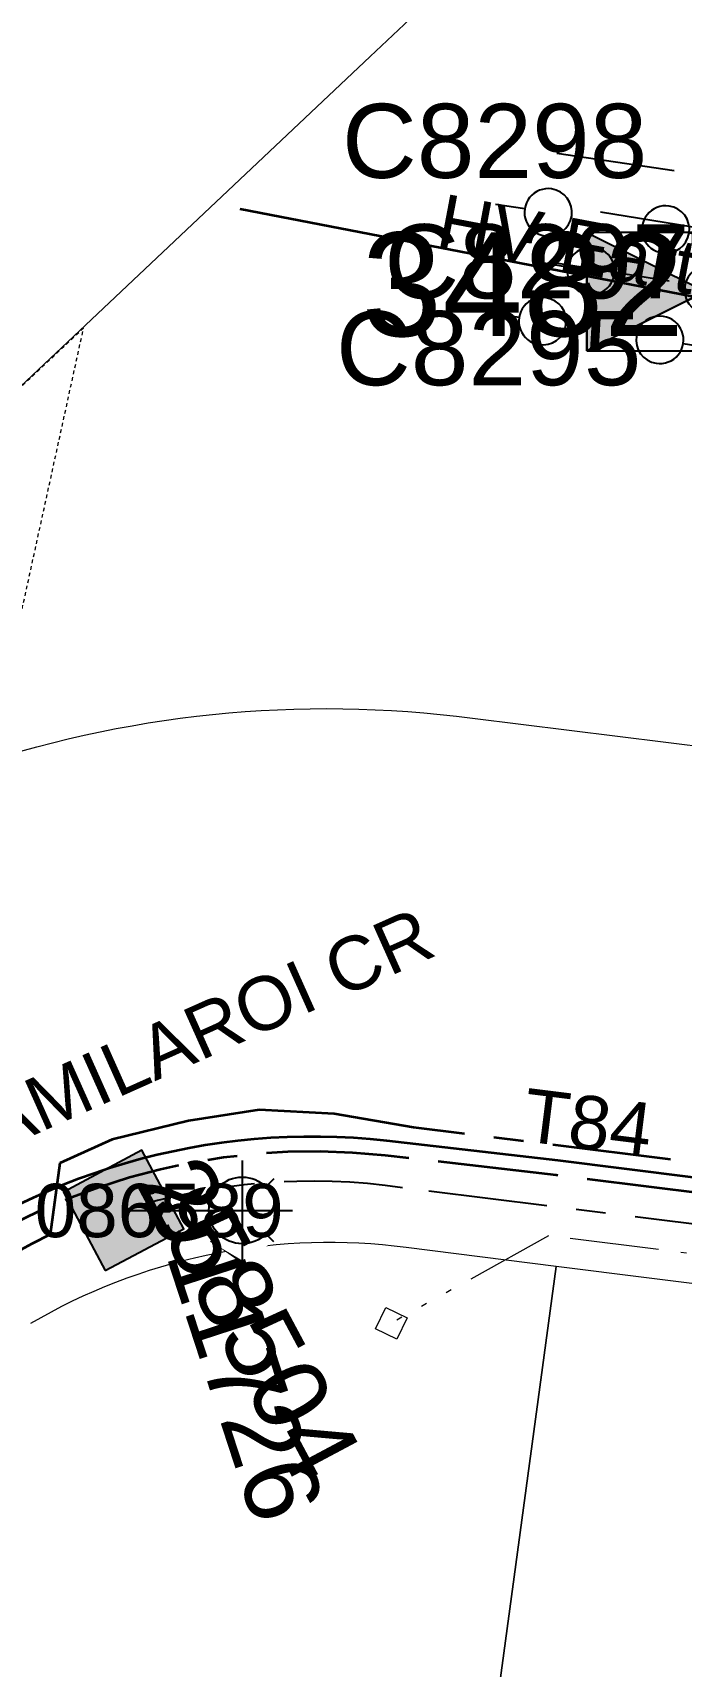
# Model space of a CAD drawing. Header units: metres. Extents: x 264899 to 270320, y 6185871 to 6191197.
# Drawn here: x 267999.8 to 268021.7, y 6186474 to 6186529.1 of the extents above; entities that cross this region are included whole.
import ezdxf
from ezdxf.enums import TextEntityAlignment as Align

# ---------------------------------------------------------------- set-up
doc = ezdxf.new("R2010")
doc.units = ezdxf.units.M
for name, pattern in [('Cable Exist UG', [7, 4, -1, 1, -1]), ('DASHED', [19.05, 12.7, -6.35]), ('HIDDEN2', [0.1875, 0.125, -0.0625]), ('PHANTOMX2', [6.6, 3, -0.75, 0.2, -0.75, 0.2, -0.75, 0.2, -0.75])]:
    doc.linetypes.add(name, pattern=pattern)
doc.layers.get('0').update_dxf_attribs({"color": 6})
for name, color, linetype, lineweight in [('_User_HV_Exist', 1, 'Continuous', 35), ('_User_LV_Exist', 5, 'Continuous', 35), ('Cadastre Land Parcels_SP_EXT', 118, 'Continuous', 15), ('Cadastre Other Property_SP_EXT', 138, 'DASHED', 15), ('Cadastre Roads_SP_EXT', 218, 'Continuous', 15), ('Mains_HV_EXT', 13, 'Continuous', 25), ('Mains_LV_EXT', 163, 'Continuous', 25), ('Mains_LV_SL_EXT', 135, 'Continuous', 25), ('Services_SP_EXT', 42, 'PHANTOMX2', 20)]:
    doc.layers.add(name, color=color, linetype=linetype, lineweight=lineweight)
for name, color, linetype in [('Equip_HV_EXT', 7, 'Continuous'), ('Equip_SP_SL_EXT', 7, 'Continuous'), ('Sub_SP_EXT', 7, 'Continuous'), ('SupportsUG_SP_LV_SL_EXT', 7, 'Continuous')]:
    doc.layers.add(name, color=color, linetype=linetype)
doc.layers.get('0').freeze()
doc.styles.add('COLUMN_LABEL', font='arial.ttf', dxfattribs={"height": 2})
doc.styles.add('iecARIAL', font='arial.ttf', dxfattribs={"height": 2})
doc.styles.add('POLE_LABEL', font='arial.ttf', dxfattribs={"height": 2})
doc.styles.add('SL_LABEL', font='arial.ttf', dxfattribs={"height": 2})
doc.styles.get("Standard").update_dxf_attribs({"font": 'arial.ttf'})
doc.styles.add('SWITCH_LABEL', font='arial.ttf', dxfattribs={"height": 2})
doc.linetypes.add('Cable E UG', pattern='A,5,-0.1,["E",Standard,S=1.5,R=0,X=0,Y=-0.75],-1.45', length=6.55)

# ---------------------------------------------------------------- blocks, each defined once
blk = doc.blocks.new('SUB_PADMOUNT_EXT')
at = {"ltscale": 10}
h = blk.add_hatch(color=256, dxfattribs=at)
h.dxf.hatch_style = 1
h.paths.add_polyline_path([(4, -2), (0, 0), (4, 2)])
h.paths.add_polyline_path([(-4, -2), (-4, 2), (0, 0)])
blk.add_line((4, 2), (-4, -2))
blk.add_lwpolyline([(-4, -2), (4, -2), (4, 2), (-4, 2)], close=True)
at = {"ltscale": 10, "flags": 128}
for points in [[(-4, -2), (-4, 2), (0, 0)], [(4, -2), (0, 0), (4, 2)]]:
    blk.add_lwpolyline(points, close=True, dxfattribs=at)
at = {"flags": 8}
blk.add_attdef('ASSET_NUM', text='', height=2.5, dxfattribs=at).set_placement((0, 5), align=Align.MIDDLE_CENTER)
for tag, flags, p in [('STREET_CODE', 9, (1.5, 0)), ('OPERATING_VOLTAGE', 9, (1.5, -0.4)), ('ORIENTATION', 9, (1.5, -0.6)), ('NO_PHASES', 9, (1.5, -0.2)), ('OWNED_BY', 9, (1.5, -0.8)), ('OPERATED_BY', 9, (1.5, -1)), ('MAINTAINED_BY', 9, (1.5, -1.2)), ('SECONDARY_VOLTAGE', 9, (1.5, -1.6)), ('CONSTRUCTED_VOLTAGE', 9, (1.5, -1.4)), ('STATE', 9, (1.5, -1.8)), ('SUBSTATION_TYPE', 9, (1.5, -2.2)), ('PARENT', 9, (1.5, -2)), ('SUBURB', 9, (1.5, -2.8)), ('USAGE', 9, (1.5, -2.4)), ('LEGEND', 9, (1.5, -2.6)), ('STREETNAME', 9, (1.5, -3)), ('LOCATION', 9, (1.5, -3.2)), ('NOTES', 9, (1.5, -3.4)), ('Z', 1, (1.5, -3.6))]:
    blk.add_attdef(tag, text='', height=0.2, dxfattribs=dict(flags=flags)).set_placement(p, align=Align.MIDDLE_LEFT)
blk = doc.blocks.new('COLUMN_EXT')
blk.add_hatch(color=256).paths.add_polyline_path([(1.5, -1.5), (1.5, 1.5), (-1.5, 1.5), (-1.5, -1.5)])
blk.add_lwpolyline([(1.5, 1.5), (-1.5, 1.5), (-1.5, -1.5), (1.5, -1.5)], close=True)
at = {"flags": 1}
blk.add_attdef('Z', (-1.813, 2.351), '', height=0.2, rotation=180, dxfattribs=at)
at = {"flags": 9}
for tag, p in [('STREETNAME', (-1.813, 1.6)), ('SUBURB', (-1.813, 1.8)), ('NOTES', (-1.813, 2)), ('LOCATION', (-1.813, 1.4)), ('LEGEND', (-1.813, 1.2)), ('USAGE', (-1.813, 1)), ('COLUMN_TYPE', (-1.813, 0.4)), ('OWNED_BY', (-1.813, 0.6)), ('STATE', (-1.813, 0.8))]:
    blk.add_attdef(tag, text='', height=0.2, rotation=180, dxfattribs=at).set_placement(p, align=Align.MIDDLE_LEFT)
for tag, style, p in [('STRUCTURE_PLANT_NUMBER', 'POLE_LABEL', (-1.813, -0.031)), ('STREET_CODE', 'COLUMN_LABEL', (-1.813, 0.2))]:
    blk.add_attdef(tag, text='', height=0.2, rotation=180, dxfattribs=dict(at, style=style)).set_placement(p, align=Align.MIDDLE_LEFT)
at = {"style": 'COLUMN_LABEL', "width": 0.9, "flags": 8}
blk.add_attdef('ASSET_NUM', text='', height=2, rotation=270, dxfattribs=at).set_placement((2, -4), align=Align.MIDDLE_LEFT)
blk = doc.blocks.new('SL_LANTERN_EXT')
at = {"flags": 9}
for tag, p in [('LRATECODE', (-7.4, 0)), ('LOUTREACHVOCAB', (-7.2, 0)), ('LOUTREACH', (-7, 0)), ('LANTNUMBER', (-6.6, 0)), ('LNEW', (-6.4, 0)), ('LMASTVOCAB', (-6.2, 0)), ('LMAST', (-6, 0)), ('LLAMPVOCAB', (-5.8, 0)), ('LLAMP', (-5.6, 0)), ('LEXIST', (-5.4, 0)), ('LCHARGE3PERCENT', (-5.2, 0)), ('LCHARGE3', (-5, 0)), ('LCHARGE2PERCENT', (-4.8, 0)), ('LCHARGE2', (-4.6, 0)), ('LCHARGE1PERCENT', (-4.4, 0)), ('LCHARGE1', (-4.2, 0)), ('LCATEGORY', (-4, 0)), ('LBRACKETVOCAB', (-3.8, 0)), ('LBRACKET', (-3.6, 0)), ('LKINGHEIGHT', (-3.4, 0)), ('CREPLACE', (-3.2, 0)), ('CREMOVE', (-3, 0)), ('CNUMBER', (-2.8, 0)), ('CNEW', (-2.6, 0)), ('CEXIST', (-2.4, 0)), ('USAGE', (-2.2, 0)), ('STATE', (-2, 0)), ('OWNED_BY', (-1.8, 0)), ('ORIENTATION', (-1.6, 0)), ('OPERATING_VOLTAGE', (-1.4, 0)), ('NO_PHASES', (-1.2, 0)), ('LANTERN_TYPE', (-1, 0)), ('LANTERN_PURPOSE', (-0.8, 0)), ('CONTROL_TYPE', (-0.6, 0)), ('CONSTRUCTED_VOLTAGE', (-0.4, 0))]:
    blk.add_attdef(tag, text='', height=0.001, rotation=270, dxfattribs=at).set_placement(p, align=Align.MIDDLE_LEFT)
at = {"style": 'SL_LABEL', "flags": 9}
blk.add_attdef('STREET_CODE', text='', height=0.001, rotation=270, dxfattribs=at).set_placement((0.001, 0), align=Align.MIDDLE_LEFT)
at = {"flags": 1}
blk.add_attdef('Z', (0, 0), '', height=0.001, rotation=270, dxfattribs=at)
at = {"width": 0.9}
blk.add_attdef('LNUMBER', text='', height=1, dxfattribs=at).set_placement((7, -1), align=Align.MIDDLE_LEFT)
at = {"flags": 9}
for tag, p in [('LREMOVE', (0, -7.6)), ('LREPLACE', (0, -7.8)), ('LTYPE', (0, -8)), ('LTYPEVOCAB', (0, -8.2)), ('LEGEND', (0, -8.4)), ('SUBURB', (0, -8.6)), ('STREETNAME', (0, -8.8)), ('LOCATION', (0, -9)), ('NOTES', (0, -9.2)), ('MAINTAINED_BY', (0, -9.863))]:
    blk.add_attdef(tag, text='', height=0.001, dxfattribs=at).set_placement(p, align=Align.MIDDLE_LEFT)
blk.add_attdef('OPERATED_BY', (0, -9.607), '', height=0.001, dxfattribs=at)
blk.add_wipeout([(5.688, 0), (5.061, -1.061), (4, -1.688), (2.939, -1.061), (2.313, 0), (2.939, 1.061), (4, 1.687), (5.061, 1.061)])
for p, q in [((4, 1.687), (4, 0)), ((2.939, 1.061), (3.205, 0.795)), ((5.061, 1.061), (4.795, 0.795)), ((0, 0), (4, 0)), ((4, 0), (5.688, 0)), ((4, 0), (4, -1.688)), ((2.939, -1.061), (3.205, -0.795)), ((5.061, -1.061), (4.795, -0.795))]:
    blk.add_line(p, q)
blk.add_circle((4, 0), 1.125)
blk = doc.blocks.new('CCP_EXT')
at = {"flags": 9}
for tag, p in [('OWNED_BY', (0, -1)), ('USAGE', (0, -1.2)), ('LEGEND', (0, -1.4)), ('LIFE_SUPPORT', (0, -1.6)), ('STATE', (0, -1.8)), ('NOTES', (0, -2))]:
    blk.add_attdef(tag, text='', height=0.2, dxfattribs=at).set_placement(p, align=Align.MIDDLE_LEFT)
blk.add_wipeout([(0, 0.566), (0.566, 0), (0, -0.566), (-0.566, 0)])
blk.add_lwpolyline([(-0.566, 0), (0, 0.566), (0.566, 0), (0, -0.566), (-0.566, 0)])
at = {"flags": 1}
blk.add_attdef('Z', (0, 0), '', height=0.2, dxfattribs=at)
at = {"flags": 9}
for tag, p in [('CCP_TYPE', (0, 0)), ('OPERATING_VOLTAGE', (0, -0.6)), ('CONSTRUCTED_VOLTAGE', (0, -0.2)), ('NO_PHASES', (0, -0.4)), ('ORIENTATION', (0, -0.8))]:
    blk.add_attdef(tag, text='', height=0.2, dxfattribs=at).set_placement(p, align=Align.MIDDLE_LEFT)
blk = doc.blocks.new('SWG_HOLEC_SU_EXT')
blk.add_line((1.8, -2), (5.8, -2))
for points in [[(1.8, -0.8, 1), (1.8, 0.8, 1)], [(5.8, -0.8, 1), (5.8, 0.8, 1)]]:
    blk.add_lwpolyline(points, format="xyb", close=True)
for points in [[(1, 0), (0, 0)], [(6.6, 0), (7.6, 0)]]:
    blk.add_lwpolyline(points)
at = {"style": 'SWITCH_LABEL', "flags": 8}
blk.add_attdef('ASSET_NUM', text='', height=2.5, rotation=179.9544, dxfattribs=at).set_placement((-2.4, 0), align=Align.MIDDLE_LEFT)
at = {"flags": 1}
blk.add_attdef('Z', (0, 0), '', height=0.2, dxfattribs=at)
at = {"flags": 9}
for tag, p in [('ACTUAL_STATUS', (0, -0.4)), ('CONSTRUCTED_VOLTAGE', (0, -0.6)), ('OPERATING_VOLTAGE', (0, -1)), ('ORIENTATION', (0, -1.2)), ('NO_PHASES', (0, -0.8)), ('OWNED_BY', (0, -1.4)), ('PARENT', (0, -1.6)), ('STATE', (0, -1.8)), ('SWITCH_TYPE', (0, -2)), ('USAGE', (0, -2.2)), ('STREETNAME', (0, -2.6)), ('SUBURB', (0, -2.8)), ('LOCATION', (0, -2.4)), ('NOTES', (0, -3))]:
    blk.add_attdef(tag, text='', height=0.2, dxfattribs=at).set_placement(p, align=Align.MIDDLE_LEFT)
at = {"style": 'SWITCH_LABEL', "flags": 9}
blk.add_attdef('STREET_CODE', text='', height=0.2, dxfattribs=at).set_placement((0, -0.2), align=Align.MIDDLE_LEFT)

msp = doc.modelspace()

# ---------------------------------------------------------------- linework, layer by layer
at = {"layer": '_User_HV_Exist', "linetype": 'Cable E UG'}
msp.add_lwpolyline([(268024.354, 6186519.726), (268006.805, 6186523.124)], dxfattribs=at)
at = {"layer": 'Cadastre Land Parcels_SP_EXT', "linetype": 'Continuous'}
for points in [[(268096.899, 6186609.164), (268024.172, 6186540.522), (268011.19, 6186528.27), (267975.023, 6186494.115), (267948.389, 6186468.963)], [(267999.422, 6186504.843), (267999.951, 6186504.989), (268000.481, 6186505.126), (268001.015, 6186505.256), (268001.55, 6186505.38), (268002.086, 6186505.495), (268002.625, 6186505.602), (268003.164, 6186505.701), (268003.705, 6186505.792), (268004.247, 6186505.876), (268004.791, 6186505.951), (268005.335, 6186506.018), (268005.881, 6186506.078), (268006.427, 6186506.13), (268006.974, 6186506.175), (268007.521, 6186506.21), (268008.069, 6186506.238), (268008.618, 6186506.258), (268009.166, 6186506.271), (268009.714, 6186506.275), (268010.263, 6186506.272), (268010.812, 6186506.259), (268011.36, 6186506.239), (268011.908, 6186506.212), (268012.455, 6186506.177), (268013.002, 6186506.133), (268013.548, 6186506.081), (268014.094, 6186506.022), (268014.638, 6186505.955), (268022.776, 6186504.938)], [(268013.43, 6186457.717), (268017.458, 6186487.461), (268017.458, 6186487.461), (268012.397, 6186488.096), (268012.001, 6186488.145), (268011.605, 6186488.185), (268011.207, 6186488.218), (268010.81, 6186488.242), (268010.412, 6186488.258), (268010.013, 6186488.266), (268009.615, 6186488.266), (268009.217, 6186488.258), (268008.819, 6186488.242), (268008.421, 6186488.218), (268008.024, 6186488.186), (268007.627, 6186488.145), (268007.232, 6186488.099), (268006.838, 6186488.043), (268006.444, 6186487.98), (268006.052, 6186487.908), (268005.662, 6186487.83), (268005.273, 6186487.742), (268004.886, 6186487.647), (268004.501, 6186487.544), (268004.118, 6186487.434), (268003.737, 6186487.317), (268003.359, 6186487.191), (268002.984, 6186487.059), (268002.611, 6186486.917), (268002.241, 6186486.77), (268001.874, 6186486.614), (268001.51, 6186486.452), (268001.15, 6186486.282), (268000.793, 6186486.106), (268000.439, 6186485.921), (268000.09, 6186485.73), (267999.744, 6186485.532)]]:
    msp.add_lwpolyline(points, dxfattribs=at)
msp.add_lwpolyline([(268036.84, 6186485.028), (268020.591, 6186487.068), (268017.458, 6186487.461), (268013.43, 6186457.717), (268032.814, 6186455.286), (268036.84, 6186485.028)], close=True, dxfattribs=at)
at = {"layer": 'Cadastre Other Property_SP_EXT', "linetype": 'HIDDEN2'}
msp.add_lwpolyline([(267975.762, 6186494.882), (267968.908, 6186463.499), (267988.806, 6186460.842), (268001.531, 6186519.112), (267975.762, 6186494.882)], close=True, dxfattribs=at)
at = {"layer": 'Mains_HV_EXT', "linetype": 'Cable E UG'}
msp.add_lwpolyline([(268024.354, 6186519.726), (268006.805, 6186523.124)], dxfattribs=at)

# ---------------------------------------------------------------- block references
at = {"layer": 'Equip_HV_EXT'}
ref = msp.add_blockref('SWG_HOLEC_SU_EXT', (268022.928, 6186522.179), dxfattribs=dict(at, rotation=171.6802411645291))
ref.add_attrib('ASSET_NUM', 'C8298', dxfattribs={"layer": '0', "height": 2.5, "style": 'SWITCH_LABEL'}).set_placement((268020.529, 6186523.429), align=Align.BOTTOM_RIGHT)
ref = msp.add_blockref('SWG_HOLEC_SU_EXT', (268024.354, 6186520.116), dxfattribs=dict(at, rotation=170.7810813348501))
ref.add_attrib('ASSET_NUM', 'C8297', dxfattribs={"layer": '0', "height": 2.5, "style": 'SWITCH_LABEL'}).set_placement((268021.955, 6186521.366), align=Align.MIDDLE_RIGHT)
ref = msp.add_blockref('SWG_HOLEC_SU_EXT', (268022.726, 6186518.435), dxfattribs=dict(at, rotation=170.968928191344))
ref.add_attrib('ASSET_NUM', 'C8295', dxfattribs={"layer": '0', "height": 2.5, "style": 'SWITCH_LABEL'}).set_placement((268020.327, 6186519.685), align=Align.TOP_RIGHT)
at = {"layer": 'Sub_SP_EXT'}
ref = msp.add_blockref('SUB_PADMOUNT_EXT', (268022.492, 6186520.342), dxfattribs=at)
ref.add_attrib('ASSET_NUM', '34827', dxfattribs={"layer": '0', "height": 3.5}).set_placement((268024.492, 6186520.592), align=Align.MIDDLE_RIGHT)
at = {"layer": 'SupportsUG_SP_LV_SL_EXT'}
ref = msp.add_blockref('COLUMN_EXT', (268002.879, 6186489.35), dxfattribs=dict(at, rotation=208.0670635584875))
ref.add_attrib('ASSET_NUM', '911726', dxfattribs={"layer": '0', "height": 2.5, "rotation": 288.0804, "style": 'COLUMN_LABEL'}).set_placement((268004.879, 6186490.1), align=Align.MIDDLE_LEFT)

# ---------------------------------------------------------------- texts
at = {"layer": 'Mains_HV_EXT'}
msp.add_text('HV Earthing', height=1.8, rotation=349.2866, dxfattribs=at).set_placement((268013.351, 6186521.885))
at = {"layer": 'Mains_LV_EXT'}
msp.add_text('T84', height=1.8, rotation=352.8434, dxfattribs=at).set_placement((268016.267, 6186491.695))

# ---------------------------------------------------------------- next in the draw order: block references
at = {"layer": 'Equip_SP_SL_EXT'}
ref = msp.add_blockref('SL_LANTERN_EXT', (268002.879, 6186489.35), dxfattribs=at)
ref.add_attrib('ASSET_NUM', '258504', dxfattribs={"layer": '0', "height": 2.5, "rotation": 298.0671, "style": 'iecARIAL'}).set_placement((268004.379, 6186490.85), align=Align.MIDDLE_LEFT)
at = {"layer": 'Services_SP_EXT', "rotation": 19.24274203200583}
msp.add_blockref('CCP_EXT', (268011.899, 6186485.541), dxfattribs=at)

# ---------------------------------------------------------------- next in the draw order: linework, layer by layer
at = {"layer": '_User_HV_Exist', "linetype": 'Cable Exist UG'}
msp.add_lwpolyline([(268022.492, 6186520.342), (268022.726, 6186518.435), (268034.242, 6186516.475), (268034.242, 6186516.475), (268032.765, 6186504.64), (268037.779, 6186498.975), (268036.363, 6186488.164), (268036.363, 6186488.164), (268017.454, 6186490.538), (268011.694, 6186491.199), (268011.694, 6186491.199, 0.417774), (267987.346, 6186471.52), (267987.346, 6186471.52), (267985.484, 6186458.885), (267984.272, 6186457.344)], format="xyb", dxfattribs=at)
at = {"layer": '_User_HV_Exist', "linetype": 'Cable E UG'}
msp.add_lwpolyline([(268024.354, 6186519.726), (268024.609, 6186517.608), (268024.609, 6186517.608), (268033.686, 6186516.062), (268032.241, 6186504.478), (268037.254, 6186498.814), (268035.932, 6186488.722), (268017.514, 6186491.034), (268011.75, 6186491.696), (268011.75, 6186491.696, 0.417621), (267986.85, 6186471.581), (267986.85, 6186471.581), (267985.009, 6186459.09), (267984.25, 6186457.347)], format="xyb", dxfattribs=at)
at = {"layer": '_User_LV_Exist', "linetype": 'Cable Exist UG'}
msp.add_lwpolyline([(268036.702, 6186487.113), (268042.019, 6186486.446), (268042.15, 6186488.445), (268042.15, 6186488.445), (268012.65, 6186492.149), (268009.981, 6186492.606), (268007.444, 6186492.741), (268005.072, 6186492.374), (268002.49, 6186491.745), (268000.73, 6186490.941), (268000.407, 6186488.531), (268000.407, 6186488.531, 0.260592), (267988.339, 6186471.398), (267988.339, 6186471.398), (267986.31, 6186457.618), (267984.25, 6186457.347)], format="xyb", dxfattribs=at)
at = {"layer": 'Mains_HV_EXT', "linetype": 'Cable Exist UG'}
msp.add_lwpolyline([(268022.492, 6186520.342), (268022.726, 6186518.435), (268034.242, 6186516.475), (268034.242, 6186516.475), (268032.765, 6186504.64), (268037.779, 6186498.975), (268036.363, 6186488.164), (268036.363, 6186488.164), (268017.454, 6186490.538), (268011.694, 6186491.199), (268011.694, 6186491.199, 0.417774), (267987.346, 6186471.52), (267987.346, 6186471.52), (267985.484, 6186458.885), (267984.272, 6186457.344)], format="xyb", dxfattribs=at)
at = {"layer": 'Mains_HV_EXT', "linetype": 'Cable E UG'}
msp.add_lwpolyline([(268024.354, 6186519.726), (268024.609, 6186517.608), (268024.609, 6186517.608), (268033.686, 6186516.062), (268032.241, 6186504.478), (268037.254, 6186498.814), (268035.932, 6186488.722), (268017.514, 6186491.034), (268011.75, 6186491.696), (268011.75, 6186491.696, 0.417621), (267986.85, 6186471.581), (267986.85, 6186471.581), (267985.009, 6186459.09), (267984.25, 6186457.347)], format="xyb", dxfattribs=at)
at = {"layer": 'Mains_LV_EXT', "linetype": 'Cable Exist UG'}
msp.add_lwpolyline([(268036.702, 6186487.113), (268042.019, 6186486.446), (268042.15, 6186488.445), (268042.15, 6186488.445), (268012.65, 6186492.149), (268009.981, 6186492.606), (268007.444, 6186492.741), (268005.072, 6186492.374), (268002.49, 6186491.745), (268000.73, 6186490.941), (268000.407, 6186488.531), (268000.407, 6186488.531, 0.260592), (267988.339, 6186471.398), (267988.339, 6186471.398), (267986.31, 6186457.618), (267984.25, 6186457.347)], format="xyb", dxfattribs=at)
at = {"layer": 'Mains_LV_SL_EXT', "linetype": 'Cable Exist UG'}
msp.add_lwpolyline([(268036.853, 6186487.094), (268034.254, 6186485.909), (268034.254, 6186485.909), (268032.288, 6186486.156), (268031.031, 6186487.763), (268031.031, 6186487.763), (268012.281, 6186490.115), (268012.281, 6186490.115, 0.113736), (268002.879, 6186489.35)], format="xyb", dxfattribs=at)
at = {"layer": 'Services_SP_EXT'}
msp.add_lwpolyline([(268036.853, 6186487.094), (268034.008, 6186486.383), (268034.008, 6186486.383), (268017.197, 6186488.491), (268011.899, 6186485.541)], dxfattribs=at)

# ---------------------------------------------------------------- next in the draw order: texts
at = {"layer": 'Cadastre Other Property_SP_EXT'}
msp.add_text('086589', height=1.8, dxfattribs=at).set_placement((267999.885, 6186488.446))
at = {"layer": 'Cadastre Roads_SP_EXT'}
msp.add_text('KAMILAROI CR', height=1.8, rotation=24.0875, dxfattribs=at).set_placement((267997.041, 6186490.621))

doc.saveas('drawing.dxf')
